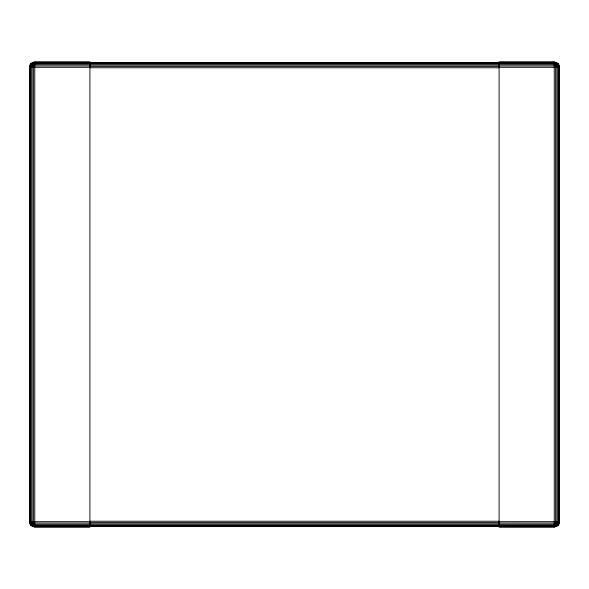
<?xml version="1.0" encoding="UTF-8"?>
<svg xmlns="http://www.w3.org/2000/svg" width="589" height="589" viewBox="0 0 589 589"><rect width="100%" height="100%" fill="white"/><g stroke="black" fill="none" stroke-linecap="round" stroke-linejoin="round"><path stroke-width="0.88" d="M29.634 65.931L29.45 521.699L31.003 525.447L34.751 527L89.903 527L89.903 62L34.751 62L31.003 63.553L29.634 65.931L29.634 523.069M559.366 523.069L559.55 67.301L557.997 63.553L554.249 62L499.097 62L499.097 527L554.249 527L557.997 525.447L559.366 523.069L559.366 65.931M89.903 62.184L34.751 62.184L31.003 63.678L29.45 67.301L89.903 67.301M499.097 62.184L554.249 62.184L557.997 63.678L559.55 67.301L499.097 67.301M89.903 62.463L499.097 62.463M89.903 63.178L499.097 63.178M89.903 63.553L34.751 63.553L31.003 64.65L29.45 67.301L31.003 66.329L34.751 65.931L89.903 65.931M499.097 63.553L554.249 63.553L557.997 64.65L559.55 67.301L557.997 66.329L554.249 65.931L499.097 65.931M89.903 64.017L499.097 64.017M89.903 64.65L34.751 64.65L31.003 65.423L29.45 67.301L31.003 64.054L34.751 62.714L554.249 62.714L557.997 64.054L559.55 67.301L557.997 65.423L554.249 64.65L499.097 64.65M89.903 65.114L499.097 65.114M89.903 66.395L499.097 66.395M89.903 67.764L499.097 67.764M89.903 521.236L499.097 521.236M89.903 521.699L29.45 521.699L31.003 525.322L34.751 526.816L89.903 526.816M499.097 521.699L559.55 521.699L557.997 525.322L554.249 526.816L499.097 526.816M89.903 522.605L499.097 522.605M89.903 523.069L34.751 523.069L31.003 522.671L29.45 521.699L31.003 524.946L34.751 526.286L499.097 526.352L554.249 526.286L557.997 524.946L559.55 521.699L557.997 522.671L554.249 523.069L499.097 523.069M89.903 523.886L499.097 523.886M89.903 524.35L34.751 524.35L31.003 523.577L29.45 521.699L31.003 524.35L34.751 525.447L89.903 525.447M499.097 524.35L554.249 524.35L557.997 523.577L559.55 521.699L557.997 524.35L554.249 525.447L499.097 525.447M89.903 524.983L499.097 524.983M89.903 525.822L499.097 525.822M89.903 526.537L499.097 526.537M558.843 64.65L558.843 524.35M557.997 63.553L557.997 525.447M556.899 62.714L556.899 526.286M555.618 62.184L555.618 526.816M554.249 62L554.249 527M34.751 62L34.751 527M33.382 62.184L33.382 526.816M32.1 62.714L32.1 526.286M31.003 63.553L31.003 525.447M30.157 64.65L30.157 524.35"/></g></svg>
